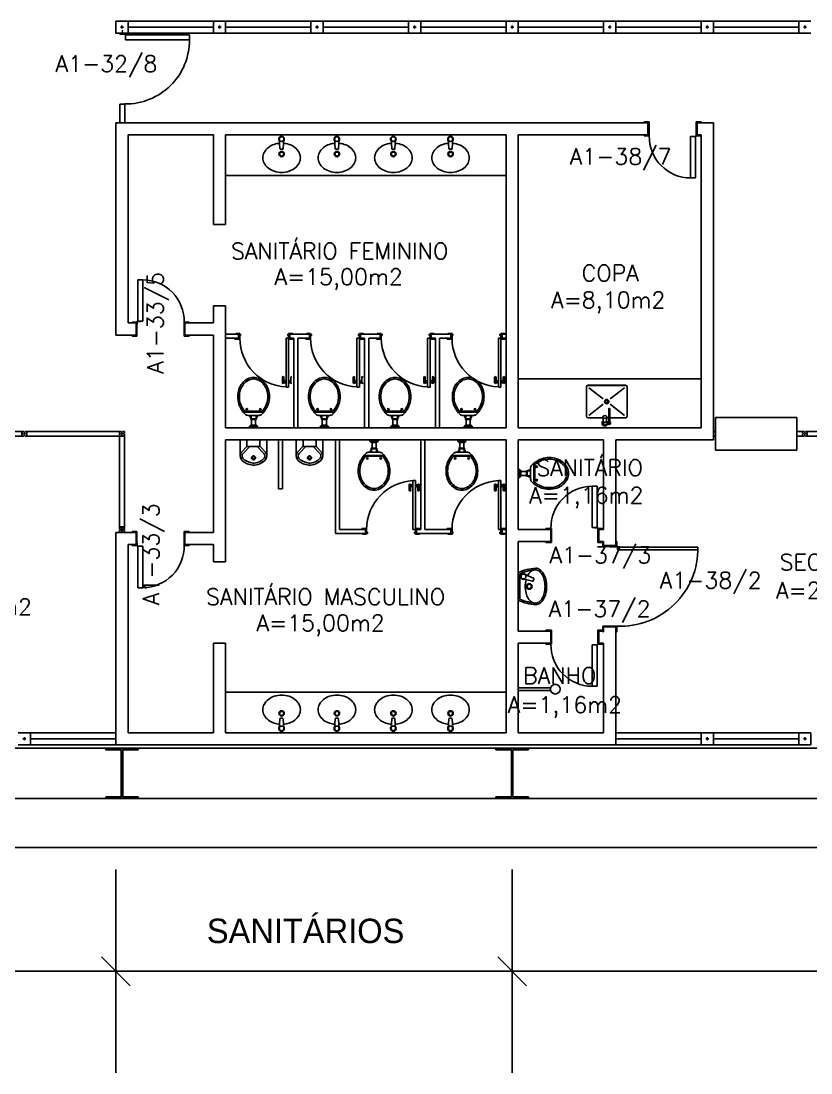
# Model space of a CAD drawing. Header units: centimetres. Extents: x -29 to 78, y -13 to 56.
# Drawn here: x 18.58 to 28.29, y -12.79 to 0.15 of the extents above; entities that cross this region are included whole.
import ezdxf
from ezdxf.enums import TextEntityAlignment as Align

# ---------------------------------------------------------------- set-up
doc = ezdxf.new("R2010")
doc.units = ezdxf.units.CM
doc.header["$LTSCALE"] = 0.01
doc.header["$MEASUREMENT"] = 0
doc.layers.get('0').update_dxf_attribs({"color": 1, "linetype": 'CONTINUOUS'})
for name, color, linetype in [('ALV', 2, 'CONTINUOUS'), ('AREA', 2, 'CONTINUOUS'), ('DIV', 2, 'CONTINUOUS'), ('ENDEREÇO', 2, 'CONTINUOUS'), ('ESQUA', 1, 'CONTINUOUS'), ('ESTRUTURA', 3, 'CONTINUOUS'), ('PEÇAS', 1, 'CONTINUOUS'), ('PORTA', 2, 'CONTINUOUS'), ('TEXTO', 2, 'CONTINUOUS')]:
    doc.layers.add(name, color=color, linetype=linetype)
doc.styles.add('UNB-100', font='simplex.shx', dxfattribs={"height": 0.2})

# ---------------------------------------------------------------- blocks, each defined once
blk = doc.blocks.new('VIGTA')
for p, q in [((0, 0.62), (4.4, 0.62)), ((0, 0), (4.4, 0))]:
    blk.add_line(p, q)
blk = doc.blocks.new('MTT')
at = {"color": 2}
for p, q in [((-0.008, 0.03), (-0.03, 0.03)), ((-0.03, 0.03), (-0.03, 0.006)), ((-0.0205, 0.006), (-0.03, 0.006)), ((-0.0205, -0.006), (-0.0205, 0.006)), ((-0.008, 0.03), (-0.008, 0.02)), ((-0.008, 0.02), (0.008, 0.02)), ((-0.0051, 0), (0.0051, 0)), ((0, -0.0051), (0, 0.0051)), ((0.008, 0.03), (0.03, 0.03)), ((0.008, 0.03), (0.008, 0.02)), ((0.0205, -0.006), (0.0205, 0.006)), ((0.0205, 0.006), (0.03, 0.006)), ((0.03, 0.006), (0.03, 0.03)), ((-0.0205, -0.006), (-0.03, -0.006)), ((-0.03, -0.03), (-0.03, -0.006)), ((-0.008, -0.03), (-0.03, -0.03)), ((-0.008, -0.02), (0.008, -0.02)), ((-0.008, -0.03), (-0.008, -0.02)), ((0.008, -0.03), (0.008, -0.02)), ((0.008, -0.03), (0.03, -0.03)), ((0.0205, -0.006), (0.03, -0.006)), ((0.03, -0.006), (0.03, -0.03))]:
    blk.add_line(p, q, dxfattribs=at)
blk = doc.blocks.new('VDC-P')
for p, q in [((-0.127, 0.192), (0.127, 0.192)), ((-0.109, 0.202), (0.109, 0.202)), ((-0.068, 0.152), (0.068, 0.152)), ((-0.05, 0.152), (-0.03, 0.11)), ((-0.03, 0.152), (-0.03, 0.11)), ((0.03, 0.152), (0.03, 0.11)), ((0.05, 0.152), (0.03, 0.11)), ((-0.05, 0.015), (-0.05, 0)), ((-0.05, 0), (0.05, 0)), ((0.045, 0.02), (-0.045, 0.02)), ((-0.04, 0.025), (-0.04, 0.02)), ((0.035, 0.03), (-0.035, 0.03)), ((0.03, 0.11), (-0.03, 0.11)), ((0.03, 0.1), (-0.03, 0.1)), ((-0.025, 0.1), (-0.025, 0.03)), ((0.025, 0.1), (0.025, 0.03)), ((0.04, 0.025), (0.04, 0.02)), ((0.05, 0.015), (0.05, 0))]:
    blk.add_line(p, q)
for points in [[(0.16, 0.244, 0.050424), (0.18, 0.288, 0.082137), (0.195, 0.381, 0.082137), (0.18, 0.474, 0.090148), (0.138, 0.549, 0.104406), (0.073, 0.601, 0.117345), (0, 0.619, 0.117345), (-0.073, 0.601, 0.104406), (-0.138, 0.549, 0.090148), (-0.18, 0.474, 0.082137), (-0.195, 0.381, 0.082137)], [(0.142, 0.254, 0.050424), (0.161, 0.295, 0.082137), (0.175, 0.381, 0.082137), (0.161, 0.468, 0.090148), (0.122, 0.536, 0.104406), (0.064, 0.583, 0.117345), (0, 0.599, 0.117345), (-0.064, 0.583, 0.104406), (-0.122, 0.536, 0.090148), (-0.161, 0.468, 0.082137), (-0.175, 0.381, 0.082137)], [(-0.195, 0.381, 0.082137), (-0.18, 0.288, 0.050424), (-0.16, 0.244, 0.104406)], [(-0.175, 0.381, 0.082137), (-0.161, 0.295, 0.050424), (-0.142, 0.254, 0.050424)]]:
    blk.add_lwpolyline(points, format="xyb")
for centre in [(-0.083, 0.226), (0.083, 0.226)]:
    blk.add_circle(centre, 0.0101)
for centre, radius, start, end in [((0.08, 0.36), 0.266, 205.6863, 226.7558), ((0.08, 0.36), 0.246, 205.6863, 219.7706), ((-0.068, 0.202), 0.05, 226.7558, 270), ((0.068, 0.202), 0.05, 270, 313.2442), ((-0.08, 0.36), 0.266, 313.2442, 334.3137), ((-0.08, 0.36), 0.246, 320.2294, 334.3137), ((-0.045, 0.015), 0.005, 90, 180), ((-0.035, 0.025), 0.005, 90, 180), ((-0.03, 0.105), 0.005, 90, 270), ((0.03, 0.105), 0.005, 270, 90), ((0.035, 0.025), 0.005, 0, 90), ((0.045, 0.015), 0.005, 360, 90)]:
    blk.add_arc(centre, radius, start, end)
blk = doc.blocks.new('LAVAT-P')
for p, q in [((-0.17, 0), (0.17, 0)), ((-0.157, -0.02), (0.157, -0.02)), ((0.063, -0.173), (0.094, -0.055)), ((0.102, -0.187), (0.151, -0.074)), ((0.069, -0.185), (0.09, -0.192))]:
    blk.add_line(p, q)
for points in [[(0.083, -0.096, 0.121735), (-0.082, -0.096, 0.073747), (-0.145, -0.122, 0.106861), (-0.192, -0.165, 0.153587), (-0.205, -0.208, 0.153587)], [(-0.205, -0.208, 0.153587), (-0.192, -0.251, 0.106861), (-0.145, -0.294, 0.073747), (-0.082, -0.32, 0.060305), (0, -0.329, 0.060305), (0.082, -0.32, 0.073747), (0.145, -0.294, 0.106861), (0.192, -0.251, 0.153587), (0.205, -0.208, 0.153587), (0.192, -0.165, 0.106861), (0.145, -0.122, 0.014792), (0.133, -0.115, 0.039243)], [(-0.225, -0.214, 0.136108), (-0.208, -0.262, 0.106861), (-0.155, -0.311, 0.073747), (-0.087, -0.339, 0.060305), (0, -0.349, 0.060305), (0.087, -0.339, 0.073747), (0.155, -0.311, 0.106861), (0.208, -0.262, 0.136108), (0.225, -0.214, 0.062982)]]:
    blk.add_lwpolyline(points, format="xyb")
for centre, radius in [((0, -0.135), 0.0347), ((0, -0.135), 0.0265), ((0.122, -0.065), 0.03)]:
    blk.add_circle(centre, radius)
for centre, radius, start, end in [((0.376, -0.254), 0.602, 155.0201, 176.1902), ((-0.376, -0.254), 0.602, 3.8098, 24.9799), ((0.376, -0.254), 0.582, 156.2686, 173.4578), ((0.122, -0.065), 0.0361, 302.4689, 199.2518), ((-0.376, -0.254), 0.582, 6.5422, 23.7314), ((0.073, -0.176), 0.01, 165.2139, 250.8603), ((0.093, -0.183), 0.01, 250.8603, 336.5068)]:
    blk.add_arc(centre, radius, start, end)
blk = doc.blocks.new('INOXA1-P')
for p, q in [((0.12, 0.23), (0.12, 0.047)), ((0.22, 0.25), (0.14, 0.25)), ((0.15, 0.22), (0.287, 0.043)), ((0.5, 0.25), (0.22, 0.25)), ((0.353, 0.043), (0.49, 0.22)), ((0.52, 0.23), (0.52, -0.23)), ((0.043, 0.008), (0.043, -0.022)), ((0.062, 0.04), (0.071, 0.04)), ((0.131, 0.048), (0.076, 0.043)), ((0.131, -0.002), (0.076, 0.003)), ((0.22, -0.027), (0.054, -0.027)), ((0.22, -0.037), (0.054, -0.037)), ((0.063, -0.003), (0.063, -0.021)), ((0.12, -0.001), (0.12, -0.027)), ((0.12, -0.037), (0.12, -0.23)), ((0.15, -0.22), (0.287, -0.043)), ((0.231, -0.027), (0.22, -0.027)), ((0.231, -0.037), (0.22, -0.037)), ((0.353, -0.043), (0.49, -0.22)), ((0.22, -0.25), (0.14, -0.25)), ((0.5, -0.25), (0.22, -0.25))]:
    blk.add_line(p, q)
blk.add_lwpolyline([(0.076, 0.003), (0.072, 0.004), (0.069, 0.009), (0.067, 0.015), (0.066, 0.023), (0.067, 0.031), (0.069, 0.037), (0.072, 0.042), (0.076, 0.043)])
blk.add_lwpolyline([(0.131, 0.048), (0.137, 0.046), (0.143, 0.041), (0.147, 0.033), (0.148, 0.023), (0.147, 0.013), (0.143, 0.006), (0.137, 0), (0.131, -0.002), (0.125, 0), (0.119, 0.006), (0.115, 0.013), (0.114, 0.023), (0.115, 0.033), (0.119, 0.041), (0.125, 0.046)], close=True)
for radius in [0.0266, 0.0163]:
    blk.add_circle((0.32, 0), radius)
for centre, radius, start, end in [((0.14, 0.23), 0.02, 90, 180), ((0.5, 0.23), 0.02, 360, 90), ((0.054, 0.023), 0.0349, 36.1705, 252.2568), ((0.054, 0.023), 0.0189, 62.7367, 235.7375), ((0.073, -0.003), 0.01, 102.8285, 180), ((0.054, 0.023), 0.0349, 285.5373, 323.9987), ((0.054, -0.032), 0.0145, 20.161, 339.839), ((0.054, -0.032), 0.005, 90.0037, 269.9963), ((0.231, -0.032), 0.00738, 222.6559, 137.3441), ((0.231, -0.032), 0.005, 269.9935, 90.0065), ((0.14, -0.23), 0.02, 180, 270), ((0.5, -0.23), 0.02, 270, 360)]:
    blk.add_arc(centre, radius, start, end)
blk = doc.blocks.new('MICTR-P')
for p, q in [((0, 0.08), (0, 0.155)), ((0.01, 0.165), (0.205, 0.165)), ((0.151, 0.147), (0.083, 0.083)), ((0, 0.08), (0, -0.08)), ((0.081, 0.08), (0, 0.08)), ((0.168, 0.129), (0.08, 0.046)), ((0.08, -0.076), (0.08, 0.076)), ((0, -0.08), (0, -0.155)), ((0, -0.08), (0.081, -0.08)), ((0.168, -0.129), (0.08, -0.046)), ((0.151, -0.147), (0.083, -0.083)), ((0.01, -0.165), (0.205, -0.165))]:
    blk.add_line(p, q)
for radius in [0.025, 0.015]:
    blk.add_circle((0.22, 0), radius)
for centre, radius, start, end in [((0.01, 0.155), 0.01, 90, 180), ((0.197, 0.098), 0.0675, 49.5319, 133.3634), ((0.197, 0.098), 0.0425, 49.5319, 133.3634), ((0.114, 0), 0.171, 357.4005, 49.5319), ((0.114, 0), 0.196, 358.2793, 49.5319), ((0.09, 0.076), 0.01, 133.3634, 180), ((0.09, -0.076), 0.01, 180, 226.6366), ((0.197, -0.098), 0.0425, 226.6366, 310.4681), ((0.114, 0), 0.171, 310.4681, 357.3509), ((0.114, 0), 0.196, 310.4681, 357.7012), ((0.01, -0.155), 0.01, 180, 270), ((0.197, -0.098), 0.0675, 226.6366, 310.4681)]:
    blk.add_arc(centre, radius, start, end)
blk = doc.blocks.new('CUBA-E-P')
for p, q in [((-0.021, 0.174), (-0.031, 0.051)), ((0.01, 0.183), (-0.011, 0.183)), ((0.02, 0.174), (0.029, 0.051))]:
    blk.add_line(p, q)
blk.add_lwpolyline([(0.022, 0.104, 0.059992), (0.096, 0.119, 0.087531), (0.172, 0.159, 0.105501), (0.226, 0.223, 0.123031), (0.243, 0.293, 0.123031), (0.226, 0.362, 0.105501), (0.172, 0.426, 0.087531), (0.096, 0.467, 0.07802), (0, 0.482, 0.07802), (-0.096, 0.467, 0.087531), (-0.172, 0.426, 0.105501), (-0.226, 0.362, 0.123031), (-0.243, 0.293, 0.123031), (-0.226, 0.223, 0.105501), (-0.172, 0.159, 0.087531), (-0.096, 0.119, 0.059024), (-0.024, 0.105, 0.07802)], format="xyb")
for centre, radius in [((0, 0.245), 0.0347), ((0, 0.245), 0.0265), ((-0.001, 0.051), 0.03)]:
    blk.add_circle(centre, radius)
for centre, radius, start, end in [((-0.011, 0.173), 0.01, 90, 175.6464), ((0.01, 0.173), 0.01, 4.3536, 90), ((-0.001, 0.051), 0.0361, 141.6086, 38.3914)]:
    blk.add_arc(centre, radius, start, end)
blk = doc.blocks.new('DIV12')
for p, q in [((-0.0051, 0), (0.0051, 0)), ((0, -0.0051), (0, 0.0051)), ((0.03, 0.03), (1.17, 0.03)), ((0.03, 0.03), (0.03, -0.03)), ((0.03, 0.009), (0.03, 0.027)), ((1.17, 0.03), (1.17, -0.03)), ((1.1949, 0), (1.2051, 0)), ((1.2051, 0), (1.1949, 0)), ((1.2, -0.0051), (1.2, 0.0051)), ((0.03, -0.03), (0.03, -0.009)), ((0.03, -0.009), (0.03, -0.027)), ((0.03, -0.03), (1.17, -0.03))]:
    blk.add_line(p, q)
blk = doc.blocks.new('IMTT125')
for p, q in [((-0.03, -0.083), (-0.03, -0.105)), ((-0.03, -0.083), (-0.02, -0.083)), ((-0.03, -1.22), (-0.03, -0.105)), ((-0.03, -0.105), (0.03, -0.105)), ((-0.02, -0.083), (-0.02, -0.075)), ((0.02, -0.075), (-0.02, -0.075)), ((0, -0.0801), (0, -0.0699)), ((0.02, -0.083), (0.02, -0.075)), ((0.03, -0.083), (0.02, -0.083)), ((0.03, -0.083), (0.03, -0.105)), ((0.03, -1.22), (0.03, -0.105)), ((-0.03, -1.22), (0.03, -1.22)), ((-0.009, -1.22), (-0.027, -1.22)), ((0.0051, -1.25), (-0.0051, -1.25)), ((0, -1.2551), (0, -1.2449)), ((0.03, -1.22), (0.009, -1.22)), ((0.009, -1.22), (0.027, -1.22))]:
    blk.add_line(p, q)
blk = doc.blocks.new('D')
blk.add_arc((27.365, -7.367), 0.955, 267.3608, 0.9844)
at = {"layer": 'ALV'}
for p, q in [((27.149, -7.34), (27.149, -7.28)), ((27.16, -7.28), (27.149, -7.28)), ((27.322, -7.34), (27.149, -7.34)), ((27.16, -7.33), (27.16, -7.28)), ((27.31, -7.33), (27.16, -7.33)), ((27.291, -7.34), (27.291, -7.342)), ((27.322, -7.342), (27.291, -7.342)), ((27.326, -7.34), (27.3, -7.34)), ((27.322, -7.28), (27.31, -7.28)), ((27.31, -7.33), (27.31, -7.28)), ((27.322, -7.34), (27.322, -7.28)), ((27.329, -7.349), (27.329, -7.382)), ((27.331, -7.345), (27.331, -7.371)), ((27.331, -7.383), (27.331, -7.35)), ((27.331, -7.35), (28.32, -7.35)), ((28.32, -7.35), (28.32, -7.383)), ((27.331, -7.382), (27.329, -7.382)), ((28.32, -7.383), (27.331, -7.383)), ((27.322, -8.32), (27.149, -8.32)), ((27.149, -8.32), (27.149, -8.39)), ((27.16, -8.39), (27.149, -8.39)), ((27.31, -8.33), (27.16, -8.33)), ((27.16, -8.33), (27.16, -8.39)), ((27.31, -8.33), (27.31, -8.39)), ((27.322, -8.39), (27.31, -8.39)), ((27.322, -8.32), (27.322, -8.39))]:
    blk.add_line(p, q, dxfattribs=at)
blk.add_circle((27.326, -7.345), 0.00461, dxfattribs=at)

msp = doc.modelspace()

# ---------------------------------------------------------------- linework, layer by layer
for p, q in [((19.816, 0.006), (19.816, -0.001)), ((19.817, 0.028), (19.828, 0.028)), ((19.817, 0.006), (19.817, 0)), ((19.818, 0.008), (19.826, 0.008)), ((19.818, 0.007), (19.826, 0.007)), ((19.822, 0.023), (19.822, 0.034)), ((19.822, 0.034), (19.822, 0.023)), ((19.827, 0.006), (19.827, 0)), ((19.828, 0.006), (19.828, -0.001)), ((19.852, -0.002), (19.792, -0.002)), ((19.827, -0.002), (19.817, -0.002)), ((19.826, -0.001), (19.818, -0.001)), ((19.742, -8.752), (19.742, -8.602)), ((77.617, -10.012), (-18.783, -10.012))]:
    msp.add_line(p, q)
for centre, radius, start, end in [((19.818, 0.006), 0.002, 90, 180), ((19.818, 0.006), 0.001, 90, 180), ((19.818, 0), 0.001, 180, 270), ((19.826, 0.006), 0.002, 0, 90), ((19.826, 0.006), 0.001, 360, 90), ((19.826, 0), 0.001, 270, 360), ((19.817, -0.001), 0.001, 180, 270), ((19.827, -0.001), 0.001, 270, 360)]:
    msp.add_arc(centre, radius, start, end)
at = {"layer": 'ALV'}
for p, q in [((19.742, -3.714), (19.742, -1.102)), ((19.742, -1.102), (26.287, -1.102)), ((26.287, -1.102), (26.287, -1.252)), ((26.892, -1.102), (27.092, -1.102)), ((26.892, -1.102), (26.892, -1.252)), ((26.892, -1.102), (27.092, -1.102)), ((27.092, -5.002), (27.092, -1.102)), ((19.892, -3.564), (19.892, -1.252)), ((19.892, -1.252), (20.942, -1.252)), ((20.942, -2.352), (20.942, -1.252)), ((21.092, -2.352), (21.092, -1.252)), ((21.092, -1.252), (24.542, -1.252)), ((24.542, -4.852), (24.542, -1.252)), ((24.692, -1.252), (26.292, -1.252)), ((24.692, -4.852), (24.692, -1.252)), ((24.692, -1.252), (26.287, -1.252)), ((26.942, -4.852), (26.942, -1.252)), ((20.942, -2.352), (21.092, -2.352)), ((20.942, -3.352), (21.092, -3.352)), ((20.942, -3.564), (20.942, -3.352)), ((21.092, -4.852), (21.092, -3.352)), ((19.992, -3.564), (19.892, -3.564)), ((19.992, -3.714), (19.992, -3.564)), ((20.592, -3.714), (20.592, -3.564)), ((20.592, -3.564), (20.942, -3.564)), ((19.992, -3.714), (19.742, -3.714)), ((20.592, -3.714), (20.942, -3.714)), ((20.942, -6.139), (20.942, -3.714)), ((21.092, -4.852), (24.542, -4.852)), ((24.692, -4.852), (26.942, -4.852)), ((24.692, -4.852), (26.942, -4.852)), ((21.092, -5.002), (24.542, -5.002)), ((21.092, -6.502), (21.092, -5.002)), ((24.542, -8.602), (24.542, -5.002)), ((24.692, -5.002), (25.742, -5.002)), ((24.692, -5.002), (25.742, -5.002)), ((24.692, -6.102), (24.692, -5.002)), ((25.742, -6.102), (25.742, -5.002)), ((25.892, -6.302), (25.892, -5.002)), ((25.892, -5.002), (27.092, -5.002)), ((19.742, -8.752), (19.742, -6.139)), ((19.992, -6.139), (19.742, -6.139)), ((19.992, -6.139), (19.992, -6.289)), ((20.592, -6.139), (20.592, -6.289)), ((20.592, -6.139), (20.942, -6.139)), ((24.692, -6.102), (25.092, -6.102)), ((25.092, -6.102), (25.092, -6.252)), ((25.682, -6.102), (25.682, -6.252)), ((25.682, -6.102), (25.742, -6.102)), ((25.742, -6.09), (25.742, -6.102)), ((19.892, -8.602), (19.892, -6.289)), ((19.992, -6.289), (19.892, -6.289)), ((20.592, -6.289), (20.942, -6.289)), ((20.942, -6.502), (20.942, -6.289)), ((24.692, -6.252), (25.092, -6.252)), ((24.692, -7.352), (24.692, -6.252)), ((25.682, -6.252), (25.742, -6.252)), ((25.742, -6.302), (25.742, -6.252)), ((25.742, -6.302), (25.892, -6.302)), ((20.942, -6.502), (21.092, -6.502)), ((24.692, -7.352), (25.092, -7.352)), ((25.092, -7.502), (25.092, -7.352)), ((25.672, -7.34), (25.732, -7.34)), ((25.682, -7.352), (25.742, -7.352)), ((25.682, -7.502), (25.682, -7.352)), ((25.732, -7.352), (25.732, -7.34)), ((25.742, -7.352), (25.742, -7.302)), ((25.742, -7.302), (25.892, -7.302)), ((25.892, -8.752), (25.892, -7.302)), ((20.942, -8.602), (20.942, -7.502)), ((20.942, -7.502), (21.092, -7.502)), ((21.092, -8.602), (21.092, -7.502)), ((24.692, -8.602), (24.692, -7.502)), ((24.692, -7.502), (25.092, -7.502)), ((25.682, -7.502), (25.742, -7.502)), ((25.742, -8.602), (25.742, -7.502)), ((25.742, -7.513), (25.742, -7.502)), ((19.892, -8.602), (20.942, -8.602)), ((21.092, -8.602), (24.542, -8.602)), ((24.692, -8.602), (25.742, -8.602)), ((19.742, -8.752), (25.892, -8.752))]:
    msp.add_line(p, q, dxfattribs=at)
at = {"layer": 'DIV'}
for p, q in [((19.792, -0.012), (19.792, -0.002)), ((19.852, -0.012), (19.792, -0.012)), ((19.822, -0.012), (19.822, -0.014)), ((19.854, -0.014), (19.822, -0.014)), ((19.858, -0.012), (19.832, -0.012)), ((19.852, -0.012), (19.852, -0.002)), ((19.86, -0.02), (19.86, -0.053)), ((19.862, -0.053), (19.86, -0.053)), ((19.862, -0.016), (19.862, -0.042)), ((19.862, -0.084), (19.862, -0.022)), ((19.862, -0.022), (20.649, -0.022)), ((20.649, -0.084), (19.862, -0.084)), ((20.649, -0.022), (20.649, -0.084)), ((19.852, -0.872), (19.792, -0.872)), ((19.792, -1.102), (19.792, -0.872)), ((19.852, -1.102), (19.852, -0.872)), ((21.252, -3.702), (21.092, -3.702)), ((21.252, -3.752), (21.252, -3.702)), ((22.122, -3.702), (21.882, -3.702)), ((21.882, -3.752), (21.882, -3.702)), ((22.122, -3.702), (21.932, -3.702)), ((22.122, -3.752), (22.122, -3.702)), ((22.992, -3.702), (22.752, -3.702)), ((22.752, -3.752), (22.752, -3.702)), ((22.992, -3.702), (22.802, -3.702)), ((22.992, -3.752), (22.992, -3.702)), ((23.622, -3.752), (23.622, -3.702)), ((23.862, -3.702), (23.622, -3.702)), ((23.862, -3.752), (23.862, -3.702)), ((21.252, -3.752), (21.092, -3.752)), ((21.932, -3.752), (21.882, -3.752)), ((21.932, -3.752), (21.932, -4.852)), ((21.982, -3.752), (21.982, -4.852)), ((22.122, -3.752), (21.982, -3.752)), ((22.802, -3.752), (22.752, -3.752)), ((22.802, -3.752), (22.802, -4.852)), ((22.992, -3.752), (22.852, -3.752)), ((22.852, -3.752), (22.852, -4.852)), ((23.672, -3.752), (23.622, -3.752)), ((23.672, -3.752), (23.672, -4.852)), ((23.862, -3.752), (23.722, -3.752)), ((23.722, -3.752), (23.722, -4.852)), ((27.117, -4.727), (27.117, -5.127)), ((27.117, -4.727), (28.117, -4.727)), ((28.117, -4.727), (28.117, -5.127)), ((27.117, -4.897), (27.092, -4.897)), ((28.187, -4.897), (28.117, -4.897)), ((21.742, -5.602), (21.742, -5.002)), ((21.792, -5.602), (21.792, -5.002)), ((22.442, -6.152), (22.442, -5.002)), ((22.492, -6.102), (22.492, -5.002)), ((23.492, -6.102), (23.492, -5.002)), ((23.542, -6.102), (23.542, -5.002)), ((27.117, -4.957), (27.092, -4.957)), ((28.187, -4.957), (28.117, -4.957)), ((27.117, -5.127), (28.117, -5.127)), ((21.742, -5.602), (21.792, -5.602)), ((22.812, -6.152), (22.442, -6.152)), ((22.812, -6.102), (22.492, -6.102)), ((22.812, -6.102), (22.812, -6.152)), ((23.492, -6.102), (23.442, -6.102)), ((23.442, -6.102), (23.442, -6.152)), ((23.862, -6.152), (23.442, -6.152)), ((23.862, -6.102), (23.542, -6.102)), ((23.862, -6.102), (23.862, -6.152)), ((24.492, -6.102), (24.492, -6.152)), ((25.662, -8.031), (25.6, -8.031))]:
    msp.add_line(p, q, dxfattribs=at)
msp.add_circle((19.857, -0.016), 0.00461, dxfattribs=at)
at = {"layer": 'DIV', "color": 1}
msp.add_arc((19.862, -0.084), 0.787, 269.2996, 0, dxfattribs=at)
at = {"layer": 'ESQUA'}
for p, q in [((19.742, 0.148), (19.892, 0.148)), ((19.742, 0.148), (19.742, -0.002)), ((20.942, 0.148), (19.892, 0.148)), ((19.892, 0.148), (19.892, -0.002)), ((19.892, 0.148), (19.892, -0.002)), ((20.942, -0.002), (20.942, 0.148)), ((20.942, 0.148), (21.092, 0.148)), ((20.942, 0.148), (20.942, -0.002)), ((21.092, 0.148), (21.092, -0.002)), ((22.142, 0.148), (21.092, 0.148)), ((21.092, 0.148), (21.092, -0.002)), ((22.142, -0.002), (22.142, 0.148)), ((22.142, 0.148), (22.292, 0.148)), ((22.142, 0.148), (22.142, -0.002)), ((23.342, 0.148), (22.292, 0.148)), ((22.292, 0.148), (22.292, -0.002)), ((22.292, 0.148), (22.292, -0.002)), ((23.342, -0.002), (23.342, 0.148)), ((23.342, 0.148), (23.492, 0.148)), ((23.342, 0.148), (23.342, -0.002)), ((23.492, 0.148), (23.492, -0.002)), ((24.542, 0.148), (23.492, 0.148)), ((23.492, 0.148), (23.492, -0.002)), ((24.542, 0.148), (24.692, 0.148)), ((24.542, 0.148), (24.542, -0.002)), ((24.542, -0.002), (24.542, 0.148)), ((25.742, 0.148), (24.692, 0.148)), ((24.692, 0.148), (24.692, -0.002)), ((24.692, 0.148), (24.692, -0.002)), ((25.742, -0.002), (25.742, 0.148)), ((25.742, 0.148), (25.892, 0.148)), ((25.742, 0.148), (25.742, -0.002)), ((25.892, 0.148), (25.892, -0.002)), ((26.942, 0.148), (25.892, 0.148)), ((25.892, 0.148), (25.892, -0.002)), ((26.942, -0.002), (26.942, 0.148)), ((26.942, 0.148), (27.092, 0.148)), ((26.942, 0.148), (26.942, -0.002)), ((27.092, 0.148), (27.092, -0.002)), ((28.142, 0.148), (27.092, 0.148)), ((27.092, 0.148), (27.092, -0.002)), ((28.142, -0.002), (28.142, 0.148)), ((28.142, 0.148), (28.292, 0.148)), ((28.142, 0.148), (28.142, -0.002)), ((19.799, 0.073), (19.836, 0.073)), ((19.817, 0.092), (19.817, 0.055)), ((20.942, 0.073), (19.892, 0.073)), ((20.999, 0.073), (21.036, 0.073)), ((21.017, 0.092), (21.017, 0.055)), ((22.142, 0.073), (21.092, 0.073)), ((22.199, 0.073), (22.236, 0.073)), ((22.217, 0.092), (22.217, 0.055)), ((23.342, 0.073), (22.292, 0.073)), ((23.399, 0.073), (23.436, 0.073)), ((23.417, 0.092), (23.417, 0.055)), ((24.542, 0.073), (23.492, 0.073)), ((24.599, 0.073), (24.636, 0.073)), ((24.617, 0.092), (24.617, 0.055)), ((25.742, 0.073), (24.692, 0.073)), ((25.799, 0.073), (25.836, 0.073)), ((25.817, 0.092), (25.817, 0.055)), ((26.942, 0.073), (25.892, 0.073)), ((26.999, 0.073), (27.036, 0.073)), ((27.017, 0.092), (27.017, 0.055)), ((28.142, 0.073), (27.092, 0.073)), ((28.199, 0.073), (28.236, 0.073)), ((28.217, 0.092), (28.217, 0.055)), ((19.892, -0.002), (19.742, -0.002)), ((19.892, -0.002), (20.942, -0.002)), ((21.092, -0.002), (20.942, -0.002)), ((21.092, -0.002), (22.142, -0.002)), ((22.292, -0.002), (22.142, -0.002)), ((22.292, -0.002), (23.342, -0.002)), ((23.492, -0.002), (23.342, -0.002)), ((23.492, -0.002), (24.542, -0.002)), ((24.692, -0.002), (24.542, -0.002)), ((24.692, -0.002), (25.742, -0.002)), ((25.892, -0.002), (25.742, -0.002)), ((25.892, -0.002), (26.942, -0.002)), ((27.092, -0.002), (26.942, -0.002)), ((27.092, -0.002), (28.142, -0.002)), ((28.292, -0.002), (28.142, -0.002)), ((18.542, -8.602), (18.692, -8.602)), ((18.617, -8.695), (18.617, -8.658)), ((18.692, -8.752), (18.692, -8.602)), ((19.742, -8.602), (18.692, -8.602)), ((18.692, -8.602), (18.692, -8.752)), ((26.942, -8.602), (25.892, -8.602)), ((25.892, -8.602), (25.892, -8.752)), ((26.942, -8.602), (27.092, -8.602)), ((26.942, -8.752), (26.942, -8.602)), ((26.942, -8.752), (26.942, -8.602)), ((27.017, -8.695), (27.017, -8.658)), ((28.142, -8.602), (27.092, -8.602)), ((27.092, -8.602), (27.092, -8.752)), ((27.092, -8.752), (27.092, -8.602)), ((28.142, -8.602), (28.292, -8.602)), ((28.142, -8.752), (28.142, -8.602)), ((28.142, -8.752), (28.142, -8.602)), ((28.217, -8.695), (28.217, -8.658)), ((28.292, -8.752), (28.292, -8.602)), ((18.692, -8.752), (18.542, -8.752)), ((18.636, -8.677), (18.599, -8.677)), ((19.742, -8.677), (18.692, -8.677)), ((18.692, -8.752), (19.742, -8.752)), ((26.942, -8.677), (25.892, -8.677)), ((25.892, -8.752), (26.942, -8.752)), ((27.092, -8.752), (26.942, -8.752)), ((27.036, -8.677), (26.999, -8.677)), ((28.142, -8.677), (27.092, -8.677)), ((27.092, -8.752), (28.142, -8.752)), ((28.292, -8.752), (28.142, -8.752)), ((28.236, -8.677), (28.199, -8.677))]:
    msp.add_line(p, q, dxfattribs=at)
at = {"layer": 'ESTRUTURA'}
for points in [[(19.617, -9.392), (19.617, -9.412), (20.017, -9.412), (20.017, -9.392), (19.827, -9.392), (19.827, -8.812), (20.017, -8.812), (20.017, -8.792), (19.617, -8.792), (19.617, -8.812), (19.807, -8.812), (19.807, -9.392)], [(24.417, -9.392), (24.417, -9.412), (24.817, -9.412), (24.817, -9.392), (24.627, -9.392), (24.627, -8.812), (24.817, -8.812), (24.817, -8.792), (24.417, -8.792), (24.417, -8.812), (24.607, -8.812), (24.607, -9.392)]]:
    msp.add_lwpolyline(points, close=True, dxfattribs=at)
at = {"layer": 'PEÇAS'}
for p, q in [((21.092, -1.752), (24.542, -1.752)), ((24.692, -4.252), (26.942, -4.252)), ((25.546, -4.333), (26.006, -4.333)), ((21.092, -8.102), (24.542, -8.102)), ((24.692, -8.052), (25.09, -8.052)), ((24.692, -8.082), (25.09, -8.082))]:
    msp.add_line(p, q, dxfattribs=at)
msp.add_circle((25.147, -8.067), 0.06, dxfattribs=at)
at = {"layer": 'PORTA'}
for p, q in [((26.302, -1.09), (26.242, -1.09)), ((26.242, -1.102), (26.242, -1.09)), ((26.302, -1.263), (26.302, -1.09)), ((26.882, -1.263), (26.882, -1.09)), ((26.882, -1.09), (26.942, -1.09)), ((26.942, -1.102), (26.942, -1.09)), ((26.242, -1.263), (26.242, -1.252)), ((26.302, -1.263), (26.242, -1.263)), ((26.81, -1.272), (26.872, -1.272)), ((26.81, -1.781), (26.81, -1.272)), ((26.841, -1.272), (26.841, -1.27)), ((26.874, -1.27), (26.841, -1.27)), ((26.878, -1.272), (26.852, -1.272)), ((26.872, -1.272), (26.872, -1.781)), ((26.882, -1.232), (26.88, -1.232)), ((26.88, -1.263), (26.88, -1.232)), ((26.882, -1.267), (26.882, -1.241)), ((26.882, -1.263), (26.942, -1.263)), ((26.892, -1.252), (26.942, -1.252)), ((26.892, -1.252), (26.942, -1.252)), ((26.942, -1.263), (26.942, -1.252)), ((26.872, -1.781), (26.81, -1.781)), ((20.012, -3.034), (20.075, -3.034)), ((20.012, -3.544), (20.012, -3.034)), ((20.075, -3.034), (20.075, -3.544)), ((20.002, -3.553), (19.942, -3.553)), ((19.942, -3.553), (19.942, -3.564)), ((20.002, -3.548), (20.002, -3.574)), ((20.002, -3.553), (20.002, -3.725)), ((20.002, -3.583), (20.004, -3.583)), ((20.004, -3.552), (20.004, -3.583)), ((20.007, -3.544), (20.033, -3.544)), ((20.011, -3.546), (20.044, -3.546)), ((20.075, -3.544), (20.012, -3.544)), ((20.044, -3.544), (20.044, -3.546)), ((20.582, -3.553), (20.642, -3.553)), ((20.582, -3.553), (20.582, -3.725)), ((20.642, -3.553), (20.642, -3.564)), ((19.942, -3.714), (19.942, -3.725)), ((20.002, -3.725), (19.942, -3.725)), ((20.582, -3.725), (20.642, -3.725)), ((20.642, -3.714), (20.642, -3.725)), ((21.267, -3.692), (21.217, -3.692)), ((21.217, -3.692), (21.217, -3.702)), ((21.252, -3.702), (21.267, -3.702)), ((21.267, -3.702), (21.267, -3.692)), ((21.277, -3.702), (21.267, -3.702)), ((21.267, -3.717), (21.277, -3.717)), ((21.267, -3.752), (21.267, -3.717)), ((21.277, -3.717), (21.277, -3.702)), ((21.857, -3.702), (21.867, -3.702)), ((21.857, -3.717), (21.857, -3.702)), ((21.867, -3.717), (21.857, -3.717)), ((21.867, -3.692), (21.917, -3.692)), ((21.867, -3.702), (21.867, -3.692)), ((21.882, -3.702), (21.867, -3.702)), ((21.867, -3.752), (21.867, -3.717)), ((22.087, -3.692), (22.087, -3.702)), ((22.137, -3.692), (22.087, -3.692)), ((22.122, -3.702), (22.137, -3.702)), ((22.137, -3.702), (22.137, -3.692)), ((22.147, -3.702), (22.137, -3.702)), ((22.137, -3.752), (22.137, -3.717)), ((22.137, -3.717), (22.147, -3.717)), ((22.147, -3.717), (22.147, -3.702)), ((22.727, -3.717), (22.727, -3.702)), ((22.727, -3.702), (22.737, -3.702)), ((22.737, -3.717), (22.727, -3.717)), ((22.737, -3.702), (22.737, -3.692)), ((22.737, -3.692), (22.787, -3.692)), ((22.752, -3.702), (22.737, -3.702)), ((22.737, -3.752), (22.737, -3.717)), ((23.007, -3.692), (22.957, -3.692)), ((22.957, -3.692), (22.957, -3.702)), ((22.992, -3.702), (23.007, -3.702)), ((23.007, -3.702), (23.007, -3.692)), ((23.017, -3.702), (23.007, -3.702)), ((23.007, -3.717), (23.017, -3.717)), ((23.007, -3.752), (23.007, -3.717)), ((23.017, -3.717), (23.017, -3.702)), ((23.597, -3.702), (23.607, -3.702)), ((23.597, -3.717), (23.597, -3.702)), ((23.607, -3.717), (23.597, -3.717)), ((23.607, -3.692), (23.657, -3.692)), ((23.607, -3.702), (23.607, -3.692)), ((23.622, -3.702), (23.607, -3.702)), ((23.607, -3.752), (23.607, -3.717)), ((23.657, -3.692), (23.657, -3.702)), ((23.827, -3.692), (23.827, -3.702)), ((23.877, -3.692), (23.827, -3.692)), ((23.862, -3.702), (23.877, -3.702)), ((23.877, -3.702), (23.877, -3.692)), ((23.887, -3.702), (23.877, -3.702)), ((23.877, -3.717), (23.887, -3.717)), ((23.877, -3.752), (23.877, -3.717)), ((23.887, -3.717), (23.887, -3.702)), ((24.467, -3.702), (24.477, -3.702)), ((24.467, -3.717), (24.467, -3.702)), ((24.477, -3.717), (24.467, -3.717)), ((24.477, -3.692), (24.527, -3.692)), ((24.477, -3.702), (24.477, -3.692)), ((24.492, -3.702), (24.477, -3.702)), ((24.477, -3.752), (24.477, -3.717)), ((24.492, -3.752), (24.492, -3.702)), ((24.542, -3.702), (24.492, -3.702)), ((24.527, -3.692), (24.527, -3.702)), ((21.207, -3.752), (21.207, -3.762)), ((21.207, -3.762), (21.257, -3.762)), ((21.252, -3.752), (21.257, -3.752)), ((21.257, -3.752), (21.267, -3.752)), ((21.257, -3.762), (21.257, -3.752)), ((21.837, -4.352), (21.837, -3.752)), ((21.867, -3.752), (21.837, -3.752)), ((21.867, -4.352), (21.867, -3.752)), ((21.877, -3.752), (21.867, -3.752)), ((21.882, -3.752), (21.877, -3.752)), ((21.877, -3.762), (21.877, -3.752)), ((21.927, -3.762), (21.877, -3.762)), ((22.077, -3.752), (22.077, -3.762)), ((22.077, -3.762), (22.127, -3.762)), ((22.122, -3.752), (22.127, -3.752)), ((22.127, -3.762), (22.127, -3.752)), ((22.127, -3.752), (22.137, -3.752)), ((22.707, -4.352), (22.707, -3.752)), ((22.737, -3.752), (22.707, -3.752)), ((22.737, -4.352), (22.737, -3.752)), ((22.747, -3.752), (22.737, -3.752)), ((22.747, -3.762), (22.747, -3.752)), ((22.752, -3.752), (22.747, -3.752)), ((22.797, -3.762), (22.747, -3.762)), ((22.947, -3.752), (22.947, -3.762)), ((22.947, -3.762), (22.997, -3.762)), ((22.992, -3.752), (22.997, -3.752)), ((22.997, -3.752), (23.007, -3.752)), ((22.997, -3.762), (22.997, -3.752)), ((23.607, -3.752), (23.577, -3.752)), ((23.577, -4.352), (23.577, -3.752)), ((23.607, -4.352), (23.607, -3.752)), ((23.617, -3.752), (23.607, -3.752)), ((23.622, -3.752), (23.617, -3.752)), ((23.617, -3.762), (23.617, -3.752)), ((23.667, -3.762), (23.617, -3.762)), ((23.667, -3.752), (23.667, -3.762)), ((23.817, -3.752), (23.817, -3.762)), ((23.817, -3.762), (23.867, -3.762)), ((23.862, -3.752), (23.867, -3.752)), ((23.867, -3.752), (23.877, -3.752)), ((23.867, -3.762), (23.867, -3.752)), ((24.477, -3.752), (24.447, -3.752)), ((24.447, -4.352), (24.447, -3.752)), ((24.477, -4.352), (24.477, -3.752)), ((24.487, -3.752), (24.477, -3.752)), ((24.492, -3.752), (24.487, -3.752)), ((24.487, -3.762), (24.487, -3.752)), ((24.537, -3.762), (24.487, -3.762)), ((24.542, -3.752), (24.492, -3.752)), ((24.537, -3.752), (24.537, -3.762)), ((21.837, -4.352), (21.867, -4.352)), ((22.707, -4.352), (22.737, -4.352)), ((23.577, -4.352), (23.607, -4.352)), ((24.447, -4.352), (24.477, -4.352)), ((23.397, -5.502), (23.397, -6.102)), ((23.397, -5.502), (23.427, -5.502)), ((23.427, -5.502), (23.427, -6.102)), ((24.447, -5.502), (24.447, -6.102)), ((24.447, -5.502), (24.477, -5.502)), ((24.477, -5.502), (24.477, -6.102)), ((25.6, -5.572), (25.6, -6.081)), ((25.662, -5.572), (25.6, -5.572)), ((25.662, -6.081), (25.662, -5.572)), ((19.942, -6.139), (19.942, -6.128)), ((20.002, -6.128), (19.942, -6.128)), ((20.002, -6.3), (20.002, -6.128)), ((20.582, -6.128), (20.642, -6.128)), ((20.582, -6.3), (20.582, -6.128)), ((20.642, -6.139), (20.642, -6.128)), ((22.767, -6.102), (22.767, -6.092)), ((22.767, -6.092), (22.817, -6.092)), ((22.777, -6.162), (22.777, -6.152)), ((22.827, -6.162), (22.777, -6.162)), ((22.812, -6.102), (22.817, -6.102)), ((22.812, -6.152), (22.827, -6.152)), ((22.817, -6.092), (22.817, -6.102)), ((22.817, -6.102), (22.827, -6.102)), ((22.827, -6.102), (22.827, -6.137)), ((22.827, -6.137), (22.837, -6.137)), ((22.837, -6.152), (22.827, -6.152)), ((22.827, -6.152), (22.827, -6.162)), ((22.837, -6.137), (22.837, -6.152)), ((23.427, -6.102), (23.397, -6.102)), ((23.427, -6.137), (23.417, -6.137)), ((23.417, -6.137), (23.417, -6.152)), ((23.417, -6.152), (23.427, -6.152)), ((23.437, -6.102), (23.427, -6.102)), ((23.427, -6.102), (23.427, -6.137)), ((23.427, -6.152), (23.427, -6.162)), ((23.442, -6.152), (23.427, -6.152)), ((23.427, -6.162), (23.477, -6.162)), ((23.487, -6.092), (23.437, -6.092)), ((23.437, -6.092), (23.437, -6.102)), ((23.442, -6.102), (23.437, -6.102)), ((23.477, -6.162), (23.477, -6.152)), ((23.487, -6.102), (23.487, -6.092)), ((23.817, -6.102), (23.817, -6.092)), ((23.817, -6.092), (23.867, -6.092)), ((23.827, -6.162), (23.827, -6.152)), ((23.877, -6.162), (23.827, -6.162)), ((23.862, -6.102), (23.867, -6.102)), ((23.862, -6.152), (23.877, -6.152)), ((23.867, -6.092), (23.867, -6.102)), ((23.867, -6.102), (23.877, -6.102)), ((23.877, -6.102), (23.877, -6.137)), ((23.877, -6.137), (23.887, -6.137)), ((23.887, -6.152), (23.877, -6.152)), ((23.877, -6.152), (23.877, -6.162)), ((23.887, -6.137), (23.887, -6.152)), ((24.477, -6.102), (24.447, -6.102)), ((24.477, -6.137), (24.467, -6.137)), ((24.467, -6.137), (24.467, -6.152)), ((24.467, -6.152), (24.477, -6.152)), ((24.487, -6.102), (24.477, -6.102)), ((24.477, -6.102), (24.477, -6.137)), ((24.477, -6.152), (24.477, -6.162)), ((24.492, -6.152), (24.477, -6.152)), ((24.477, -6.162), (24.527, -6.162)), ((24.537, -6.092), (24.487, -6.092)), ((24.487, -6.092), (24.487, -6.102)), ((24.492, -6.102), (24.487, -6.102)), ((24.542, -6.102), (24.492, -6.102)), ((24.542, -6.152), (24.492, -6.152)), ((24.527, -6.162), (24.527, -6.152)), ((24.537, -6.102), (24.537, -6.092)), ((25.032, -6.09), (25.032, -6.102)), ((25.102, -6.09), (25.032, -6.09)), ((25.102, -6.09), (25.102, -6.263)), ((25.6, -6.081), (25.662, -6.081)), ((25.631, -6.081), (25.631, -6.083)), ((25.664, -6.083), (25.631, -6.083)), ((25.668, -6.081), (25.642, -6.081)), ((25.67, -6.09), (25.67, -6.121)), ((25.672, -6.121), (25.67, -6.121)), ((25.672, -6.086), (25.672, -6.112)), ((25.672, -6.09), (25.732, -6.09)), ((25.672, -6.09), (25.672, -6.263)), ((25.732, -6.09), (25.732, -6.102)), ((19.942, -6.3), (19.942, -6.289)), ((20.002, -6.3), (19.942, -6.3)), ((20.002, -6.27), (20.004, -6.27)), ((20.002, -6.305), (20.002, -6.279)), ((20.004, -6.301), (20.004, -6.27)), ((20.007, -6.309), (20.033, -6.309)), ((20.011, -6.307), (20.044, -6.307)), ((20.012, -6.309), (20.012, -6.819)), ((20.075, -6.309), (20.012, -6.309)), ((20.044, -6.309), (20.044, -6.307)), ((20.075, -6.819), (20.075, -6.309)), ((20.582, -6.3), (20.642, -6.3)), ((20.642, -6.3), (20.642, -6.289)), ((25.032, -6.252), (25.032, -6.263)), ((25.102, -6.263), (25.032, -6.263)), ((25.672, -6.263), (25.732, -6.263)), ((25.732, -6.252), (25.732, -6.263)), ((20.012, -6.819), (20.075, -6.819)), ((25.102, -7.34), (25.032, -7.34)), ((25.032, -7.352), (25.032, -7.34)), ((25.102, -7.513), (25.102, -7.34)), ((25.672, -7.513), (25.672, -7.34)), ((25.032, -7.513), (25.032, -7.502)), ((25.672, -7.482), (25.67, -7.482)), ((25.67, -7.513), (25.67, -7.482)), ((25.672, -7.517), (25.672, -7.491)), ((25.732, -7.513), (25.732, -7.502)), ((25.102, -7.513), (25.032, -7.513)), ((25.6, -7.522), (25.662, -7.522)), ((25.6, -8.031), (25.6, -7.522)), ((25.631, -7.522), (25.631, -7.52)), ((25.664, -7.52), (25.631, -7.52)), ((25.668, -7.522), (25.642, -7.522)), ((25.662, -7.522), (25.662, -8.031)), ((25.672, -7.513), (25.732, -7.513))]:
    msp.add_line(p, q, dxfattribs=at)
at = {"layer": 'PORTA', "color": 1}
for p, q in [((21.791, -4.299), (21.791, -4.232)), ((21.808, -4.299), (21.808, -4.232)), ((21.832, -4.308), (21.832, -4.267)), ((21.832, -4.267), (21.837, -4.267)), ((21.873, -4.267), (21.867, -4.267)), ((21.873, -4.308), (21.873, -4.267)), ((21.896, -4.299), (21.896, -4.232)), ((22.661, -4.299), (22.661, -4.232)), ((22.678, -4.299), (22.678, -4.232)), ((22.702, -4.267), (22.707, -4.267)), ((22.702, -4.308), (22.702, -4.267)), ((22.743, -4.267), (22.737, -4.267)), ((22.743, -4.308), (22.743, -4.267)), ((22.766, -4.299), (22.766, -4.232)), ((23.531, -4.299), (23.531, -4.232)), ((23.548, -4.299), (23.548, -4.232)), ((23.572, -4.308), (23.572, -4.267)), ((23.572, -4.267), (23.577, -4.267)), ((23.613, -4.267), (23.607, -4.267)), ((23.613, -4.308), (23.613, -4.267)), ((23.636, -4.299), (23.636, -4.232)), ((23.654, -4.299), (23.654, -4.232)), ((24.401, -4.299), (24.401, -4.232)), ((24.418, -4.299), (24.418, -4.232)), ((24.442, -4.308), (24.442, -4.267)), ((24.442, -4.267), (24.447, -4.267)), ((24.483, -4.267), (24.477, -4.267)), ((24.483, -4.308), (24.483, -4.267)), ((24.506, -4.299), (24.506, -4.232)), ((24.524, -4.299), (24.524, -4.232)), ((21.808, -4.276), (21.831, -4.276)), ((21.808, -4.299), (21.831, -4.299)), ((21.832, -4.308), (21.837, -4.308)), ((21.873, -4.308), (21.867, -4.308)), ((21.896, -4.276), (21.873, -4.276)), ((21.896, -4.299), (21.873, -4.299)), ((22.678, -4.276), (22.701, -4.276)), ((22.678, -4.299), (22.701, -4.299)), ((22.702, -4.308), (22.707, -4.308)), ((22.743, -4.308), (22.737, -4.308)), ((22.766, -4.276), (22.743, -4.276)), ((22.766, -4.299), (22.743, -4.299)), ((23.548, -4.276), (23.571, -4.276)), ((23.548, -4.299), (23.571, -4.299)), ((23.572, -4.308), (23.577, -4.308)), ((23.613, -4.308), (23.607, -4.308)), ((23.636, -4.276), (23.613, -4.276)), ((23.636, -4.299), (23.613, -4.299)), ((24.418, -4.276), (24.441, -4.276)), ((24.418, -4.299), (24.441, -4.299)), ((24.442, -4.308), (24.447, -4.308)), ((24.483, -4.308), (24.477, -4.308)), ((24.506, -4.276), (24.483, -4.276)), ((24.506, -4.299), (24.483, -4.299)), ((23.351, -5.554), (23.351, -5.622)), ((23.368, -5.554), (23.391, -5.554)), ((23.368, -5.554), (23.368, -5.622)), ((23.392, -5.545), (23.392, -5.586)), ((23.392, -5.545), (23.397, -5.545)), ((23.433, -5.545), (23.427, -5.545)), ((23.433, -5.545), (23.433, -5.586)), ((23.456, -5.554), (23.433, -5.554)), ((23.456, -5.554), (23.456, -5.622)), ((23.474, -5.554), (23.474, -5.622)), ((24.401, -5.554), (24.401, -5.622)), ((24.418, -5.554), (24.441, -5.554)), ((24.418, -5.554), (24.418, -5.622)), ((24.442, -5.545), (24.442, -5.586)), ((24.442, -5.545), (24.447, -5.545)), ((24.483, -5.545), (24.477, -5.545)), ((24.483, -5.545), (24.483, -5.586)), ((24.506, -5.554), (24.483, -5.554)), ((24.506, -5.554), (24.506, -5.622)), ((24.524, -5.554), (24.524, -5.622)), ((23.368, -5.577), (23.391, -5.577)), ((23.392, -5.586), (23.397, -5.586)), ((23.433, -5.586), (23.427, -5.586)), ((23.456, -5.577), (23.433, -5.577)), ((24.418, -5.577), (24.441, -5.577)), ((24.442, -5.586), (24.447, -5.586)), ((24.483, -5.586), (24.477, -5.586)), ((24.506, -5.577), (24.483, -5.577))]:
    msp.add_line(p, q, dxfattribs=at)
at = {"layer": 'PORTA'}
for centre in [(26.878, -1.267), (20.007, -3.548), (25.668, -6.086), (20.007, -6.305), (25.668, -7.517)]:
    msp.add_circle(centre, 0.00461, dxfattribs=at)
at = {"layer": 'PORTA', "color": 1}
for centre, radius, start, end in [((26.812, -1.272), 0.509, 178.9779, 269.7739), ((20.073, -3.544), 0.509, 358.9779, 89.7739), ((21.867, -3.752), 0.6, 180, 267.134), ((22.737, -3.752), 0.6, 180, 267.134), ((23.607, -3.752), 0.6, 180, 267.134), ((24.477, -3.752), 0.6, 180, 267.134), ((21.8, -4.232), 0.00874, 90, 180), ((21.8, -4.232), 0.00874, 360, 90), ((21.905, -4.232), 0.00874, 90, 180), ((22.67, -4.232), 0.00874, 90, 180), ((22.67, -4.232), 0.00874, 360, 90), ((22.775, -4.232), 0.00874, 90, 180), ((22.775, -4.232), 0.00874, 360, 90), ((23.54, -4.232), 0.00874, 90, 180), ((23.54, -4.232), 0.00874, 360, 90), ((23.645, -4.232), 0.00874, 90, 180), ((23.645, -4.232), 0.00874, 360, 90), ((24.41, -4.232), 0.00874, 90, 180), ((24.41, -4.232), 0.00874, 360, 90), ((24.515, -4.232), 0.00874, 90, 180), ((24.515, -4.232), 0.00874, 360, 90), ((21.8, -4.299), 0.00874, 180, 270), ((21.8, -4.299), 0.00874, 270, 360), ((21.905, -4.299), 0.00874, 180, 270), ((22.67, -4.299), 0.00874, 180, 270), ((22.67, -4.299), 0.00874, 270, 360), ((22.775, -4.299), 0.00874, 180, 270), ((22.775, -4.299), 0.00874, 270, 360), ((23.54, -4.299), 0.00874, 180, 270), ((23.54, -4.299), 0.00874, 270, 360), ((23.645, -4.299), 0.00874, 180, 270), ((23.645, -4.299), 0.00874, 270, 360), ((24.41, -4.299), 0.00874, 180, 270), ((24.41, -4.299), 0.00874, 270, 360), ((24.515, -4.299), 0.00874, 180, 270), ((24.515, -4.299), 0.00874, 270, 360), ((23.427, -6.102), 0.6, 92.866, 180), ((23.36, -5.554), 0.00874, 90, 180), ((23.36, -5.554), 0.00874, 0, 90), ((23.465, -5.554), 0.00874, 90, 180), ((23.465, -5.554), 0.00874, 0, 90), ((24.477, -6.102), 0.6, 92.866, 180), ((24.41, -5.554), 0.00874, 90, 180), ((24.41, -5.554), 0.00874, 0, 90), ((24.515, -5.554), 0.00874, 90, 180), ((24.515, -5.554), 0.00874, 0, 90), ((23.36, -5.622), 0.00874, 180, 270), ((23.36, -5.622), 0.00874, 270, 0), ((23.465, -5.622), 0.00874, 180, 270), ((23.465, -5.622), 0.00874, 270, 0), ((24.41, -5.622), 0.00874, 180, 270), ((24.41, -5.622), 0.00874, 270, 0), ((24.515, -5.622), 0.00874, 180, 270), ((24.515, -5.622), 0.00874, 270, 0), ((25.602, -6.081), 0.509, 90.2261, 181.0221), ((20.073, -6.309), 0.509, 270.2261, 1.0221), ((25.602, -7.522), 0.509, 178.9779, 269.7739)]:
    msp.add_arc(centre, radius, start, end, dxfattribs=at)
at = {"layer": 'TEXTO'}
for p, q in [((19.742, -10.286), (19.742, -12.786)), ((24.617, -10.286), (24.617, -12.786)), ((19.566, -11.359), (19.919, -11.713)), ((24.441, -11.359), (24.794, -11.713)), ((15.801, -11.536), (78.382, -11.536))]:
    msp.add_line(p, q, dxfattribs=at)

# ---------------------------------------------------------------- block references
msp.add_blockref('D', (-1.418, 1.029))
at = {"xscale": -1}
for p in [(19.617, -9.412), (24.417, -9.412), (29.217, -9.412)]:
    msp.add_blockref('VIGTA', p, dxfattribs=at)
at = {"layer": 'DIV'}
for name, p in [('DIV12', (17.417, -4.927)), ('MTT', (18.617, -4.927)), ('DIV12', (18.617, -4.927)), ('MTT', (28.217, -4.927))]:
    msp.add_blockref(name, p, dxfattribs=at)
at = {"layer": 'DIV', "xscale": -1}
for name, p in [('MTT', (19.817, -4.927)), ('DIV12', (29.417, -4.927)), ('MTT', (19.817, -6.109))]:
    msp.add_blockref(name, p, dxfattribs=at)
at = {"layer": 'DIV', "xscale": -1, "rotation": 180}
msp.add_blockref('IMTT125', (19.817, -6.177), dxfattribs=at)
at = {"layer": 'PEÇAS', "xscale": -0.9500000000000028, "yscale": 0.9500000000000028, "zscale": 0.95, "rotation": 180}
for p in [(21.781, -1.255), (22.461, -1.255), (23.156, -1.255), (23.859, -1.255)]:
    msp.add_blockref('CUBA-E-P', p, dxfattribs=at)
at = {"layer": 'PEÇAS', "xscale": -1}
for p in [(21.436, -4.852), (22.306, -4.852), (23.176, -4.852), (24.076, -4.852)]:
    msp.add_blockref('VDC-P', p, dxfattribs=at)
at = {"layer": 'PEÇAS'}
for name, p, rotation in [('INOXA1-P', (25.78, -4.851), 90), ('MICTR-P', (21.435, -5.002), 270), ('MICTR-P', (22.124, -5.002), 270), ('VDC-P', (22.918, -5.002), 180), ('VDC-P', (23.998, -5.002), 180), ('VDC-P', (24.692, -5.414), 270), ('LAVAT-P', (24.692, -6.804), 90)]:
    msp.add_blockref(name, p, dxfattribs=dict(at, rotation=rotation))
at = {"layer": 'PEÇAS', "xscale": 0.9500000000000028, "yscale": 0.9500000000000028, "zscale": 0.95}
for p in [(21.781, -8.598), (22.461, -8.598), (23.156, -8.598), (23.859, -8.598)]:
    msp.add_blockref('CUBA-E-P', p, dxfattribs=at)

# ---------------------------------------------------------------- texts
at = {"layer": 'AREA', "style": 'UNB-100'}
for s, p in [('A=15,00m2', (22.483, -3.096)), ('A=8,10m2', (25.799, -3.381)), ('A=1,16m2', (25.529, -5.782)), ('A=22,74m2', (28.652, -6.952)), ('A=12,74m2', (17.921, -7.155)), ('A=15,00m2', (22.261, -7.353)), ('A=1,16m2', (25.266, -8.358))]:
    msp.add_text(s, height=0.2, dxfattribs=at).set_placement(p, align=Align.CENTER)
at = {"layer": 'ENDEREÇO', "char_height": 0.2, "attachment_point": 1, "style": 'UNB-100'}
for s, insert, width in [('A1-32/8', (19.001, -0.277), 1.51123), ('A1-38/7', (25.325, -1.417), 1.32826), ('A1-37/3', (25.076, -6.317), 1.067), ('A1-38/2', (26.433, -6.628), 0.892), ('A1-37/2', (25.067, -6.979), 0.892)]:
    msp.add_mtext(s, dxfattribs=dict(at, insert=insert, width=width))
at = {"layer": 'ENDEREÇO', "char_height": 0.2, "attachment_point": 1, "rotation": 90, "style": 'UNB-100'}
for s, insert, width in [('A1-33/5', (20.127, -4.189), 1.76196), ('A1-33/3', (20.075, -7.035), 1.17108)]:
    msp.add_mtext(s, dxfattribs=dict(at, insert=insert, width=width))
at = {"layer": 'TEXTO', "style": 'UNB-100'}
for s, p in [('SANITÁRIO FEMININO', (22.495, -2.78)), ('COPA', (25.823, -3.051)), ('SANITÁRIO', (25.569, -5.444)), ('SECRETARIA', (28.682, -6.605)), ('SANITÁRIO MASCULINO', (22.322, -7.031)), ('BANHO', (25.202, -8))]:
    msp.add_text(s, height=0.2, dxfattribs=at).set_placement(p, align=Align.CENTER)
at = {"layer": 'TEXTO'}
msp.add_text('SANITÁRIOS', height=0.3, dxfattribs=at).set_placement((20.861, -11.189))

doc.saveas('drawing.dxf')
